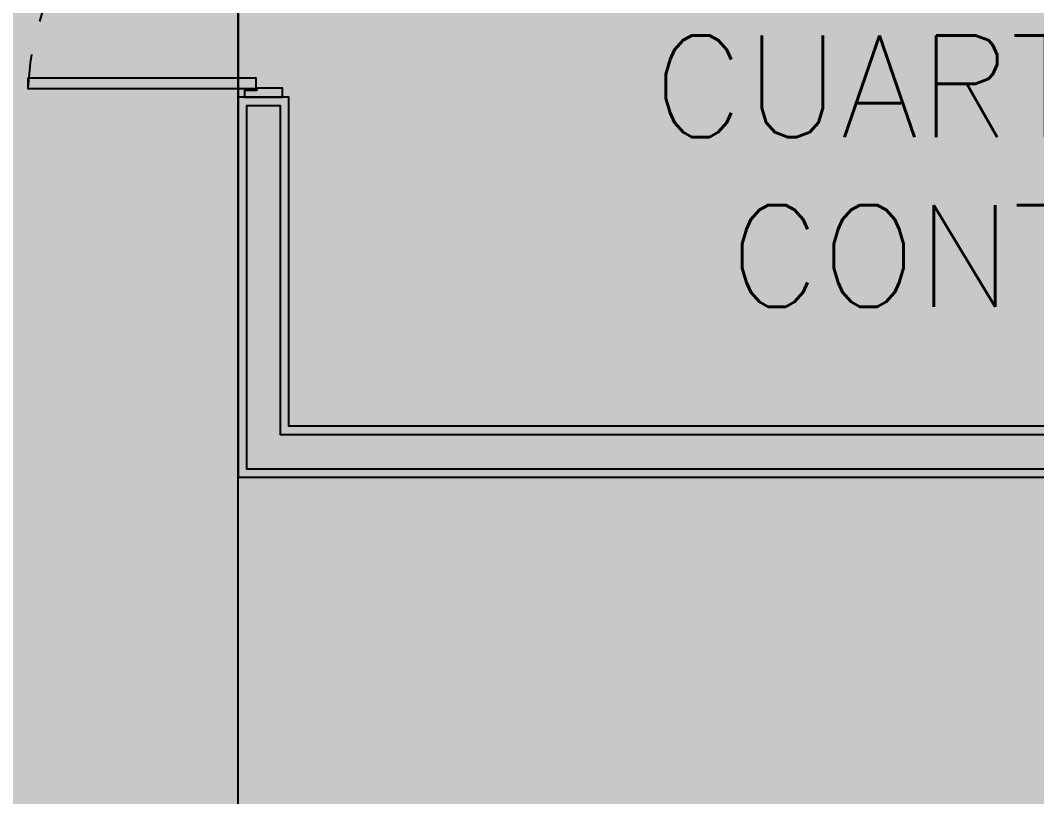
# Model space of a CAD drawing. Header units: millimetres. Extents: x 28 to 201, y 462 to 575.
# Drawn here: x 118.554 to 121.551, y 555.274 to 557.562 of the extents above; entities that cross this region are included whole.
import ezdxf

# ---------------------------------------------------------------- set-up
doc = ezdxf.new("R2010")
doc.units = ezdxf.units.MM
doc.linetypes.add('HIDDEN2', pattern=[0.1875, 0.125, -0.0625])
for name, color, linetype in [('1- 3', 3, 'Continuous'), ('8 hatch 2', 104, 'Continuous'), ('LINEA LIMITE DE ZONIFICACION', 2, 'Continuous'), ('PUERTAS', 2, 'Continuous')]:
    doc.layers.add(name, color=color, linetype=linetype)
doc.styles.add('TEXTOS', font='romans.shx')

# ---------------------------------------------------------------- blocks, each defined once
blk = doc.blocks.new('pta')
at = {"layer": 'PUERTAS'}
for points in [[(-0.0758, 0.9995), (-0.0758, 0.1041), (-0.0331, 0.104), (-0.0331, 0.9993)], [(-1, 0), (-0.9642, 0), (-0.9642, 0.1003), (-0.974, 0.1003), (-0.974, 0.1491), (-1, 0.1491)], [(-0.026, 0.1003), (-0.026, 0.1491), (0, 0.1491), (0, 0), (-0.0358, 0), (-0.0358, 0.1003)]]:
    blk.add_lwpolyline(points, close=True, dxfattribs=at)
at = {"layer": 'PUERTAS', "color": 7, "linetype": 'HIDDEN2'}
blk.add_arc((0, 0), 1, 92.0594, 180, dxfattribs=at)
blk = doc.blocks.new('CTOBOM')
at = {"color": 0, "ltscale": 0.075}
blk.add_line((6.6119, -4.3655), (8.1119, -4.3655), dxfattribs=at)
blk.add_lwpolyline([(9.0819, -0.5133), (9.0819, -4.2155), (8.1119, -4.2155), (8.1119, -4.3655), (9.2319, -4.3655), (9.2319, -0.5133)], dxfattribs=at)
blk.add_lwpolyline([(9.2069, -0.5383), (9.1069, -0.5383), (9.1069, -4.2405), (8.1369, -4.2405), (8.1369, -4.3405), (9.2069, -4.3405)], close=True, dxfattribs=at)
at = {"color": 0, "ltscale": 0.075, "xscale": -0.7500001418611624, "yscale": 0.7500001418611624, "zscale": 0.7500001418611624, "rotation": 180}
blk.add_blockref('pta', (8.1119, -4.2346), dxfattribs=at)
blk = doc.blocks.new('*E60')
at = {"layer": '8 hatch 2', "ltscale": 2, "transparency": 33554483}
h = blk.add_hatch(color=6, dxfattribs=at)
h.dxf.hatch_style = 1
h.paths.add_polyline_path([(79.8405, 79.605), (60.15, 79.605), (60.15, 62.2609), (84.4994, 62.2609)])

msp = doc.modelspace()

# ---------------------------------------------------------------- linework, layer by layer
at = {"layer": '1- 3'}
msp.add_line((119.1958, 565.4474), (119.1958, 548.1032), dxfattribs=at)

# ---------------------------------------------------------------- block references
at = {"color": 1}
msp.add_blockref('*E60', (43.7209, 485.8423), dxfattribs=at)
at = {"layer": '1- 3', "rotation": 270}
msp.add_blockref('CTOBOM', (123.5614, 565.4474), dxfattribs=at)

# ---------------------------------------------------------------- texts
at = {"layer": 'LINEA LIMITE DE ZONIFICACION', "color": 2, "ltscale": 0.01, "insert": (122.4631, 557.1178), "char_height": 0.3, "attachment_point": 5, "style": 'TEXTOS'}
msp.add_mtext('CUARTO DE BOMBAS\\PCONTRAINCENDIOS', dxfattribs=at)

doc.saveas('drawing.dxf')
